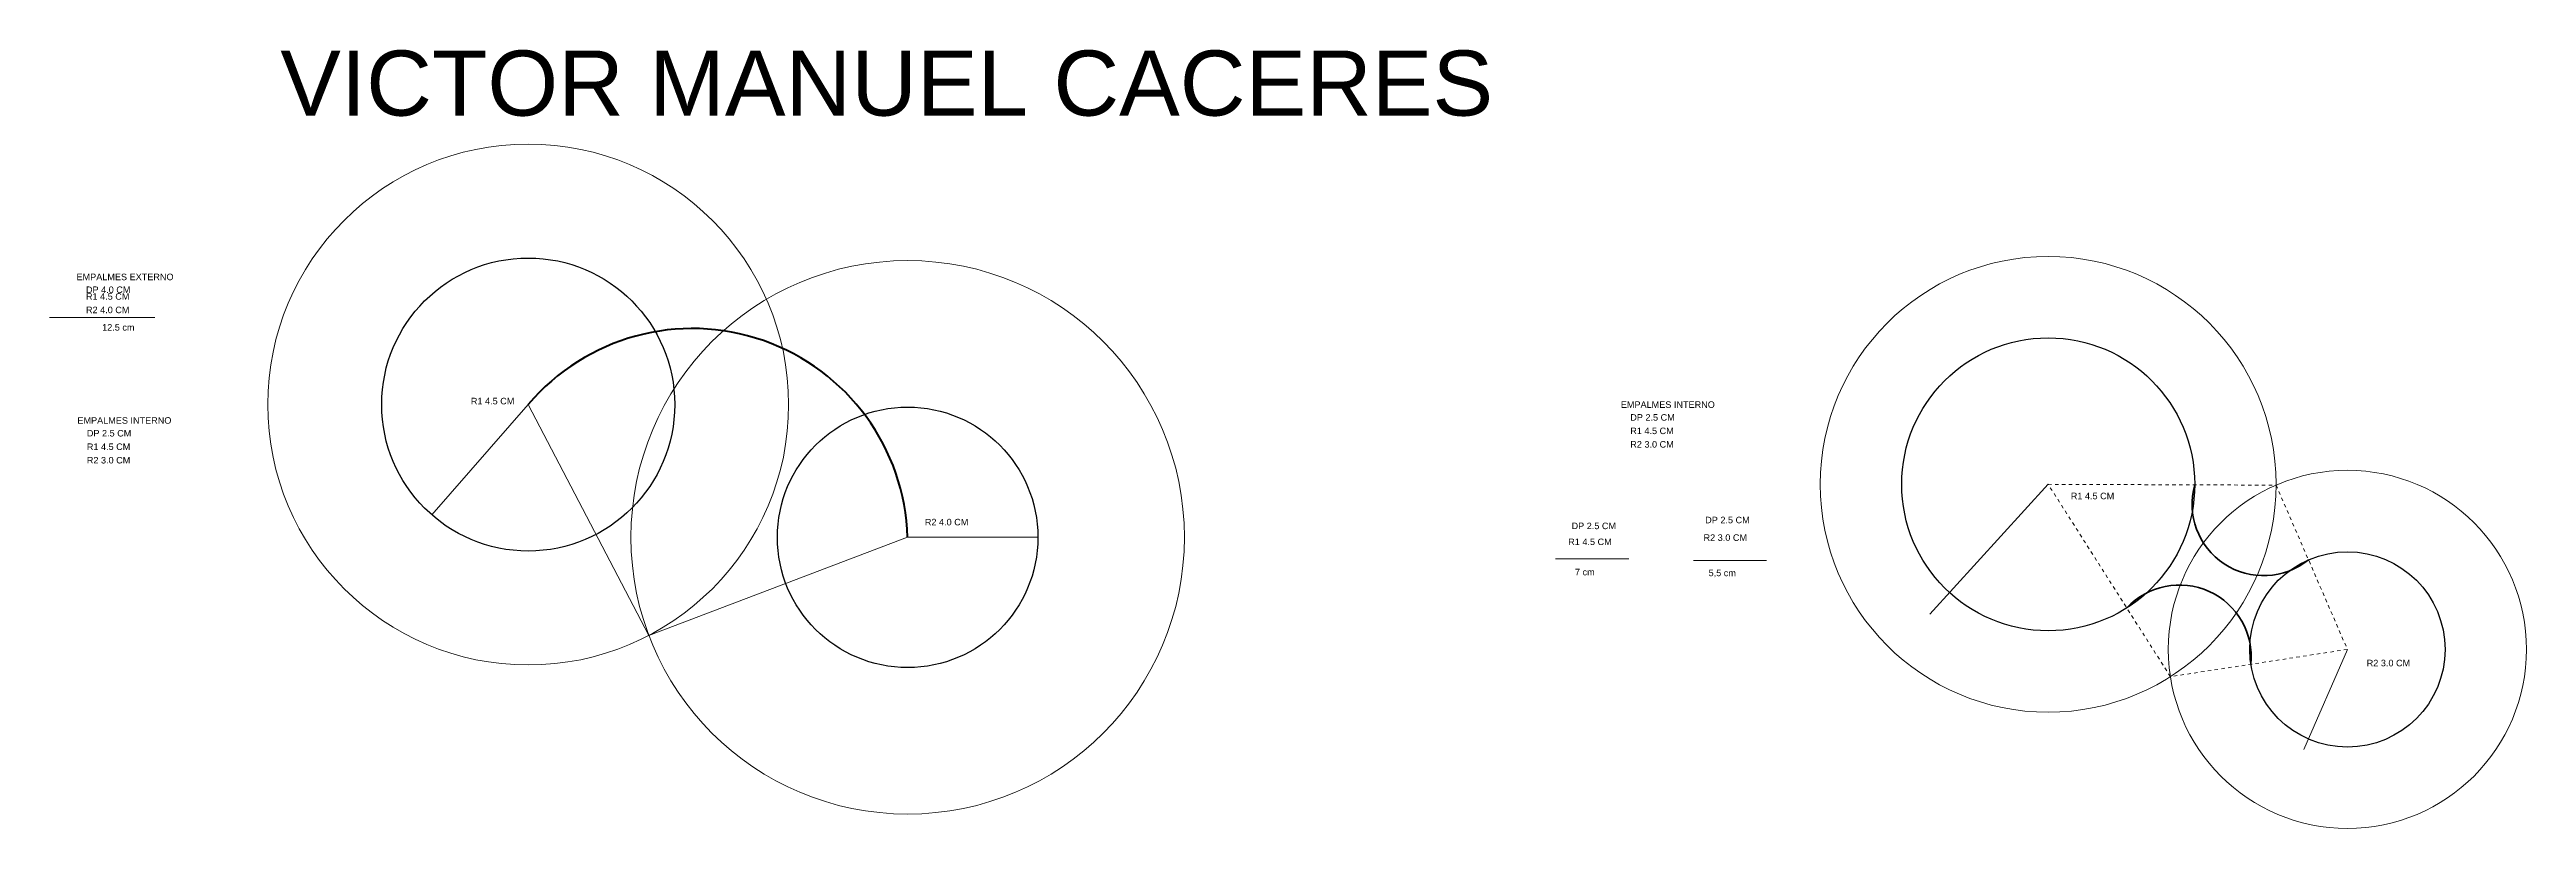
# Model space of a CAD drawing. Header units: centimetres. Extents: x 1566.9 to 1642.9, y 65.5 to 89.5.
import ezdxf

# ---------------------------------------------------------------- set-up
doc = ezdxf.new("R2010")
doc.units = ezdxf.units.CM
doc.header["$LTSCALE"] = 0.508
doc.linetypes.add('STYLE_01', pattern=[0.41664, 0.20828, -0.20836])
doc.layers.add('COTAS', color=50, linetype='Continuous', lineweight=5)
doc.styles.get("Standard").update_dxf_attribs({"font": 'arial.ttf'})

msp = doc.modelspace()

# ---------------------------------------------------------------- linework, layer by layer
at = {"layer": 'COTAS', "color": 0, "linetype": 'Continuous', "lineweight": 5}
for p, q in [((1566.868, 81.243), (1570.1, 81.243)), ((1581.571, 78.569), (1578.608, 75.181)), ((1581.571, 78.569), (1585.277, 71.479)), ((1628.259, 76.118), (1624.621, 72.129)), ((1628.259, 76.118), (1628.259, 76.118)), ((1585.277, 71.479), (1593.226, 74.49)), ((1593.226, 74.49), (1597.226, 74.49)), ((1613.129, 73.832), (1615.375, 73.832)), ((1617.363, 73.781), (1619.609, 73.781)), ((1637.449, 71.048), (1636.11, 67.977))]:
    msp.add_line(p, q, dxfattribs=at)
at = {"layer": 'COTAS', "color": 0, "linetype": 'STYLE_01', "lineweight": 5}
for p, q in [((1628.259, 76.118), (1635.259, 76.093)), ((1632.014, 70.21), (1628.259, 76.118)), ((1635.259, 76.093), (1637.449, 71.048)), ((1637.449, 71.048), (1632.014, 70.21))]:
    msp.add_line(p, q, dxfattribs=at)
at = {"layer": 'COTAS', "color": 0, "linetype": 'Continuous', "lineweight": 5}
for centre, radius in [((1581.571, 78.569), 8), ((1593.226, 74.49), 8.5), ((1628.259, 76.118), 7), ((1637.449, 71.048), 5.5)]:
    msp.add_circle(centre, radius, dxfattribs=at)
at = {"layer": 'COTAS', "color": 1, "linetype": 'Continuous', "lineweight": 30}
for centre in [(1581.571, 78.569), (1628.259, 76.118)]:
    msp.add_circle(centre, 4.5, dxfattribs=at)
at = {"layer": 'COTAS', "color": 3, "linetype": 'Continuous', "lineweight": 30}
for centre, radius in [((1593.226, 74.49), 4), ((1637.449, 71.048), 3)]:
    msp.add_circle(centre, radius, dxfattribs=at)
at = {"layer": 'COTAS', "color": 0, "linetype": 'Continuous', "lineweight": 40}
msp.add_arc((1586.613, 74.287), 6.616, 1.76115, 139.66446, dxfattribs=at)
at = {"layer": 'COTAS', "color": 0, "linetype": 'Continuous', "lineweight": 35}
for centre, radius, start, end in [((1634.874, 75.509), 2.197, 164.32918, 308.93643), ((1632.291, 70.82), 2.206, 354.03267, 137.17077)]:
    msp.add_arc(centre, radius, start, end, dxfattribs=at)

# ---------------------------------------------------------------- texts
at = {"layer": 'COTAS', "color": 0, "linetype": 'Continuous', "lineweight": 5, "attachment_point": 1}
for s, width, insert, char_height in [('VICTOR MANUEL CACERES ', 41.94648, (1573.955, 89.442), 2), ('{\\C256;DP 4.0 CM }', 2.44435, (1567.987, 82.195), 0.2), ('{\\C1;R1 4.5 CM }', 1.96791, (1567.987, 81.988), 0.2), ('{\\C3;R2 4.0 CM }', 1.76076, (1567.987, 81.575), 0.2), ('12.5 cm ', 1.61575, (1568.484, 81.039), 0.2), ('{\\C1;R1 4.5 CM }', 1.96791, (1579.81, 78.775), 0.2), ('{\\C256;DP 2.5 CM }', 2.44435, (1568.014, 77.787), 0.2), ('{\\C256;DP 2.5 CM }', 2.44435, (1615.422, 78.273), 0.2), ('{\\C1;R1 4.5 CM }', 1.96791, (1615.422, 77.86), 0.2), ('{\\C1;R1 4.5 CM }', 1.96791, (1568.014, 77.373), 0.2), ('{\\C3;R2 3.0 CM }', 1.76076, (1568.014, 76.959), 0.2), ('{\\C3;R2 3.0 CM }', 1.76076, (1615.422, 77.446), 0.2), ('{\\C1;R1 4.5 CM }', 1.96791, (1628.953, 75.86), 0.2), ('{\\C3;R2 4.0 CM }', 1.76076, (1593.755, 75.058), 0.2), ('{\\C256;DP 2.5 CM }', 2.44435, (1613.619, 74.941), 0.2), ('{\\C3;R2 3.0 CM }', 1.76076, (1617.673, 74.581), 0.2), ('{\\C256;DP 2.5 CM }', 2.44435, (1617.724, 75.122), 0.2), ('{\\C1;R1 4.5 CM }', 1.96791, (1613.516, 74.452), 0.2), ('7 cm ', 0.67126, (1613.723, 73.523), 0.2), ('5,5 cm ', 0.92944, (1617.828, 73.497), 0.2), ('{\\C3;R2 3.0 CM }', 1.76076, (1638.042, 70.729), 0.2)]:
    msp.add_mtext_dynamic_manual_height_columns(s, width=width, gutter_width=1, heights=[0], dxfattribs=dict(at, insert=insert, char_height=char_height))
at = {"layer": 'COTAS', "color": 0, "linetype": 'Continuous', "lineweight": 5, "ltscale": 0.4, "char_height": 0.2, "attachment_point": 1, "line_spacing_factor": 0.6}
for s, insert in [('EMPALMES EXTERNO ', (1567.697, 82.588)), ('EMPALMES INTERNO ', (1615.132, 78.666)), ('EMPALMES INTERNO ', (1567.724, 78.18))]:
    msp.add_mtext_dynamic_manual_height_columns(s, width=3.49647, gutter_width=1, heights=[0], dxfattribs=dict(at, insert=insert))

doc.saveas('drawing.dxf')
